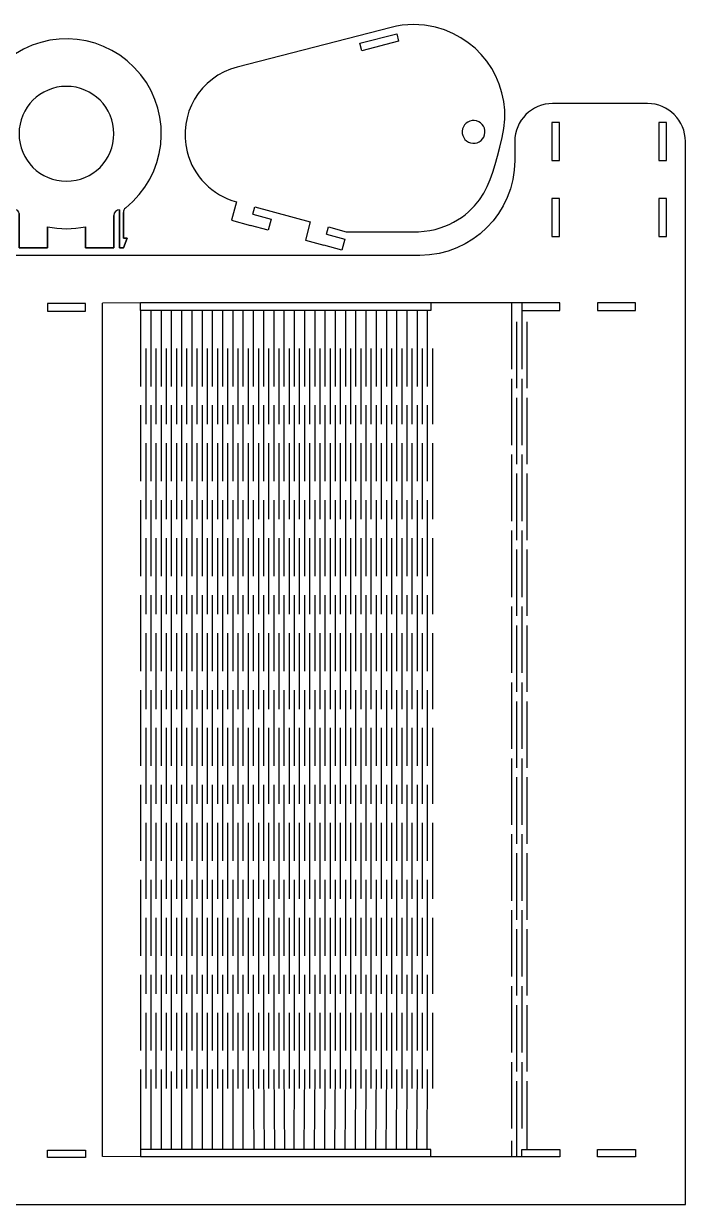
# Model space of a CAD drawing. Header units: inches. Extents: x -247 to 491, y -447 to 179.
# Drawn here: x 142 to 491, y -443 to 179 of the extents above; entities that cross this region are included whole.
import ezdxf

# ---------------------------------------------------------------- set-up
doc = ezdxf.new("R2010")
doc.units = ezdxf.units.IN
doc.header["$MEASUREMENT"] = 0

# ---------------------------------------------------------------- blocks, each defined once
blk = doc.blocks.new('block 2')
at = {"color": 7, "lineweight": 25, "true_color": 0xffffff}
blk.add_lwpolyline([(405.14, 31.52), (405.14, -3.48)], dxfattribs=at)
blk = doc.blocks.new('block 3')
at = {"color": 7, "lineweight": 25, "true_color": 0xffffff}
blk.add_lwpolyline([(407.84, 21.52), (407.84, -13.48)], dxfattribs=at)
blk = doc.blocks.new('block 4')
at = {"color": 7, "lineweight": 25, "true_color": 0xffffff}
blk.add_lwpolyline([(407.84, -18.48), (407.84, -53.48)], dxfattribs=at)
blk = doc.blocks.new('block 5')
at = {"color": 7, "lineweight": 25, "true_color": 0xffffff}
blk.add_lwpolyline([(405.14, -8.48), (405.14, -43.48)], dxfattribs=at)
blk = doc.blocks.new('block 6')
at = {"color": 7, "lineweight": 25, "true_color": 0xffffff}
blk.add_lwpolyline([(407.84, -58.48), (407.84, -93.48)], dxfattribs=at)
blk = doc.blocks.new('block 7')
at = {"color": 7, "lineweight": 25, "true_color": 0xffffff}
blk.add_lwpolyline([(405.14, -48.48), (405.14, -83.48)], dxfattribs=at)
blk = doc.blocks.new('block 8')
at = {"color": 7, "lineweight": 25, "true_color": 0xffffff}
blk.add_lwpolyline([(407.84, -98.48), (407.84, -133.48)], dxfattribs=at)
blk = doc.blocks.new('block 9')
at = {"color": 7, "lineweight": 25, "true_color": 0xffffff}
blk.add_lwpolyline([(405.14, -88.48), (405.14, -123.48)], dxfattribs=at)
blk = doc.blocks.new('block 10')
at = {"color": 7, "lineweight": 25, "true_color": 0xffffff}
blk.add_lwpolyline([(407.84, -138.48), (407.84, -173.48)], dxfattribs=at)
blk = doc.blocks.new('block 11')
at = {"color": 7, "lineweight": 25, "true_color": 0xffffff}
blk.add_lwpolyline([(405.14, -128.48), (405.14, -163.48)], dxfattribs=at)
blk = doc.blocks.new('block 12')
at = {"color": 7, "lineweight": 25, "true_color": 0xffffff}
blk.add_lwpolyline([(407.84, -178.48), (407.84, -213.48)], dxfattribs=at)
blk = doc.blocks.new('block 13')
at = {"color": 7, "lineweight": 25, "true_color": 0xffffff}
blk.add_lwpolyline([(405.14, -168.48), (405.14, -203.48)], dxfattribs=at)
blk = doc.blocks.new('block 14')
at = {"color": 7, "lineweight": 25, "true_color": 0xffffff}
blk.add_lwpolyline([(407.84, -218.48), (407.84, -253.48)], dxfattribs=at)
blk = doc.blocks.new('block 15')
at = {"color": 7, "lineweight": 25, "true_color": 0xffffff}
blk.add_lwpolyline([(405.14, -208.48), (405.14, -243.48)], dxfattribs=at)
blk = doc.blocks.new('block 16')
at = {"color": 7, "lineweight": 25, "true_color": 0xffffff}
blk.add_lwpolyline([(407.84, -258.48), (407.84, -293.48)], dxfattribs=at)
blk = doc.blocks.new('block 17')
at = {"color": 7, "lineweight": 25, "true_color": 0xffffff}
blk.add_lwpolyline([(405.14, -248.48), (405.14, -283.48)], dxfattribs=at)
blk = doc.blocks.new('block 18')
at = {"color": 7, "lineweight": 25, "true_color": 0xffffff}
blk.add_lwpolyline([(407.84, -298.48), (407.84, -333.48)], dxfattribs=at)
blk = doc.blocks.new('block 19')
at = {"color": 7, "lineweight": 25, "true_color": 0xffffff}
blk.add_lwpolyline([(405.14, -288.48), (405.14, -323.48)], dxfattribs=at)
blk = doc.blocks.new('block 20')
at = {"color": 7, "lineweight": 25, "true_color": 0xffffff}
blk.add_lwpolyline([(407.84, -338.48), (407.84, -373.48)], dxfattribs=at)
blk = doc.blocks.new('block 21')
at = {"color": 7, "lineweight": 25, "true_color": 0xffffff}
blk.add_lwpolyline([(405.14, -328.48), (405.14, -363.48)], dxfattribs=at)
blk = doc.blocks.new('block 22')
at = {"color": 7, "lineweight": 25, "true_color": 0xffffff}
blk.add_lwpolyline([(407.84, -378.48), (407.84, -413.48)], dxfattribs=at)
blk = doc.blocks.new('block 23')
at = {"color": 7, "lineweight": 25, "true_color": 0xffffff}
blk.add_lwpolyline([(405.14, -368.48), (405.14, -403.48)], dxfattribs=at)
blk = doc.blocks.new('block 24')
at = {"color": 7, "lineweight": 25, "true_color": 0xffffff}
blk.add_lwpolyline([(402.44, 21.52), (402.44, -13.48)], dxfattribs=at)
blk = doc.blocks.new('block 25')
at = {"color": 7, "lineweight": 25, "true_color": 0xffffff}
blk.add_lwpolyline([(399.74, 31.52), (399.74, -3.48)], dxfattribs=at)
blk = doc.blocks.new('block 26')
at = {"color": 7, "lineweight": 25, "true_color": 0xffffff}
blk.add_lwpolyline([(402.44, -18.48), (402.44, -53.48)], dxfattribs=at)
blk = doc.blocks.new('block 27')
at = {"color": 7, "lineweight": 25, "true_color": 0xffffff}
blk.add_lwpolyline([(399.74, -8.48), (399.74, -43.48)], dxfattribs=at)
blk = doc.blocks.new('block 28')
at = {"color": 7, "lineweight": 25, "true_color": 0xffffff}
blk.add_lwpolyline([(402.44, -58.48), (402.44, -93.48)], dxfattribs=at)
blk = doc.blocks.new('block 29')
at = {"color": 7, "lineweight": 25, "true_color": 0xffffff}
blk.add_lwpolyline([(399.74, -48.48), (399.74, -83.48)], dxfattribs=at)
blk = doc.blocks.new('block 30')
at = {"color": 7, "lineweight": 25, "true_color": 0xffffff}
blk.add_lwpolyline([(402.44, -98.48), (402.44, -133.48)], dxfattribs=at)
blk = doc.blocks.new('block 31')
at = {"color": 7, "lineweight": 25, "true_color": 0xffffff}
blk.add_lwpolyline([(399.74, -88.48), (399.74, -123.48)], dxfattribs=at)
blk = doc.blocks.new('block 32')
at = {"color": 7, "lineweight": 25, "true_color": 0xffffff}
blk.add_lwpolyline([(402.44, -138.48), (402.44, -173.48)], dxfattribs=at)
blk = doc.blocks.new('block 33')
at = {"color": 7, "lineweight": 25, "true_color": 0xffffff}
blk.add_lwpolyline([(399.74, -128.48), (399.74, -163.48)], dxfattribs=at)
blk = doc.blocks.new('block 34')
at = {"color": 7, "lineweight": 25, "true_color": 0xffffff}
blk.add_lwpolyline([(402.44, -178.48), (402.44, -213.48)], dxfattribs=at)
blk = doc.blocks.new('block 35')
at = {"color": 7, "lineweight": 25, "true_color": 0xffffff}
blk.add_lwpolyline([(399.74, -168.48), (399.74, -203.48)], dxfattribs=at)
blk = doc.blocks.new('block 36')
at = {"color": 7, "lineweight": 25, "true_color": 0xffffff}
blk.add_lwpolyline([(402.44, -218.48), (402.44, -253.48)], dxfattribs=at)
blk = doc.blocks.new('block 37')
at = {"color": 7, "lineweight": 25, "true_color": 0xffffff}
blk.add_lwpolyline([(399.74, -208.48), (399.74, -243.48)], dxfattribs=at)
blk = doc.blocks.new('block 38')
at = {"color": 7, "lineweight": 25, "true_color": 0xffffff}
blk.add_lwpolyline([(402.44, -258.48), (402.44, -293.48)], dxfattribs=at)
blk = doc.blocks.new('block 39')
at = {"color": 7, "lineweight": 25, "true_color": 0xffffff}
blk.add_lwpolyline([(399.74, -248.48), (399.74, -283.48)], dxfattribs=at)
blk = doc.blocks.new('block 40')
at = {"color": 7, "lineweight": 25, "true_color": 0xffffff}
blk.add_lwpolyline([(402.44, -298.48), (402.44, -333.48)], dxfattribs=at)
blk = doc.blocks.new('block 41')
at = {"color": 7, "lineweight": 25, "true_color": 0xffffff}
blk.add_lwpolyline([(399.74, -288.48), (399.74, -323.48)], dxfattribs=at)
blk = doc.blocks.new('block 42')
at = {"color": 7, "lineweight": 25, "true_color": 0xffffff}
blk.add_lwpolyline([(402.44, -338.48), (402.44, -373.48)], dxfattribs=at)
blk = doc.blocks.new('block 43')
at = {"color": 7, "lineweight": 25, "true_color": 0xffffff}
blk.add_lwpolyline([(399.74, -328.48), (399.74, -363.48)], dxfattribs=at)
blk = doc.blocks.new('block 44')
at = {"color": 7, "lineweight": 25, "true_color": 0xffffff}
blk.add_lwpolyline([(402.44, -378.48), (402.44, -413.48)], dxfattribs=at)
blk = doc.blocks.new('block 45')
at = {"color": 7, "lineweight": 25, "true_color": 0xffffff}
blk.add_lwpolyline([(399.74, -368.48), (399.74, -403.48)], dxfattribs=at)
blk = doc.blocks.new('block 46')
at = {"color": 7, "lineweight": 25, "true_color": 0xffffff}
blk.add_lwpolyline([(402.44, -413.48), (402.44, -418.48)], dxfattribs=at)
blk = doc.blocks.new('block 47')
at = {"color": 7, "lineweight": 25, "true_color": 0xffffff}
blk.add_lwpolyline([(407.84, -413.48), (407.84, -414.48)], dxfattribs=at)
blk = doc.blocks.new('block 48')
at = {"color": 7, "lineweight": 25, "true_color": 0xffffff}
blk.add_lwpolyline([(405.15, -418.48), (357.19, -418.48)], dxfattribs=at)
blk = doc.blocks.new('block 49')
at = {"color": 7, "lineweight": 25, "true_color": 0xffffff}
blk.add_lwpolyline([(405.15, -418.48), (357.19, -418.48)], dxfattribs=at)
blk = doc.blocks.new('block 50')
at = {"color": 7, "lineweight": 25, "true_color": 0xffffff}
blk.add_lwpolyline([(399.74, -409.95), (399.74, -418.48)], dxfattribs=at)
blk = doc.blocks.new('block 100')
at = {"color": 7, "lineweight": 25, "true_color": 0xffffff}
blk.add_open_spline([(394.83, 118.62), (401.18, 144.36), (385.47, 170.37), (359.73, 176.72), (352.02, 178.63), (343.96, 178.59), (336.26, 176.61)], degree=3, knots=[0, 0, 0, 0, 1, 1, 1, 2, 2, 2, 2], dxfattribs=at)
blk = doc.blocks.new('block 101')
at = {"color": 7, "lineweight": 25, "true_color": 0xffffff}
blk.add_lwpolyline([(336.26, 176.61), (255.13, 155.73)], dxfattribs=at)
blk = doc.blocks.new('block 102')
at = {"color": 7, "lineweight": 25, "true_color": 0xffffff}
blk.add_open_spline([(255.13, 155.73), (235.48, 150.67), (223.66, 130.65), (228.71, 111), (232, 98.21), (241.92, 88.16), (254.67, 84.71)], degree=3, knots=[0, 0, 0, 0, 1, 1, 1, 2, 2, 2, 2], dxfattribs=at)
blk = doc.blocks.new('block 103')
at = {"color": 7, "lineweight": 25, "true_color": 0xffffff}
blk.add_lwpolyline([(320.83, 164.37), (319.83, 168.25), (339.2, 173.23), (340.2, 169.36), (320.83, 164.37)], dxfattribs=at)
blk = doc.blocks.new('block 104')
at = {"color": 7, "lineweight": 25, "true_color": 0xffffff}
blk.add_lwpolyline([(254.67, 84.71), (252.06, 75.06)], dxfattribs=at)
blk = doc.blocks.new('block 105')
at = {"color": 7, "lineweight": 25, "true_color": 0xffffff}
blk.add_lwpolyline([(252.06, 75.06), (262.09, 72.34)], dxfattribs=at)
blk = doc.blocks.new('block 106')
at = {"color": 7, "lineweight": 25, "true_color": 0xffffff}
blk.add_lwpolyline([(263.28, 78.23), (264.32, 82.09)], dxfattribs=at)
blk = doc.blocks.new('block 107')
at = {"color": 7, "lineweight": 25, "true_color": 0xffffff}
blk.add_lwpolyline([(263.28, 78.23), (272.93, 75.62)], dxfattribs=at)
blk = doc.blocks.new('block 108')
at = {"color": 7, "lineweight": 25, "true_color": 0xffffff}
blk.add_lwpolyline([(272.93, 75.62), (271.36, 69.82)], dxfattribs=at)
blk = doc.blocks.new('block 109')
at = {"color": 7, "lineweight": 25, "true_color": 0xffffff}
blk.add_lwpolyline([(271.36, 69.82), (262.09, 72.34)], dxfattribs=at)
blk = doc.blocks.new('block 110')
at = {"color": 7, "lineweight": 25, "true_color": 0xffffff}
blk.add_lwpolyline([(291.05, 64.49), (300.7, 61.87)], dxfattribs=at)
blk = doc.blocks.new('block 111')
at = {"color": 7, "lineweight": 25, "true_color": 0xffffff}
blk.add_lwpolyline([(302.27, 67.66), (303.32, 71.53)], dxfattribs=at)
blk = doc.blocks.new('block 112')
at = {"color": 7, "lineweight": 25, "true_color": 0xffffff}
blk.add_lwpolyline([(311.92, 65.05), (310.35, 59.26)], dxfattribs=at)
blk = doc.blocks.new('block 113')
at = {"color": 7, "lineweight": 25, "true_color": 0xffffff}
blk.add_lwpolyline([(293.66, 74.14), (291.05, 64.49)], dxfattribs=at)
blk = doc.blocks.new('block 114')
at = {"color": 7, "lineweight": 25, "true_color": 0xffffff}
blk.add_lwpolyline([(310.35, 59.26), (300.7, 61.87)], dxfattribs=at)
blk = doc.blocks.new('block 115')
at = {"color": 7, "lineweight": 25, "true_color": 0xffffff}
blk.add_lwpolyline([(302.27, 67.66), (311.92, 65.05)], dxfattribs=at)
blk = doc.blocks.new('block 116')
at = {"color": 7, "lineweight": 25, "true_color": 0xffffff}
blk.add_lwpolyline([(264.32, 82.09), (293.66, 74.14)], dxfattribs=at)
blk = doc.blocks.new('block 117')
at = {"color": 7, "lineweight": 25, "true_color": 0xffffff}
blk.add_lwpolyline([(303.32, 71.53), (312.58, 69.01)], dxfattribs=at)
blk = doc.blocks.new('block 118')
at = {"color": 7, "lineweight": 25, "true_color": 0xffffff}
blk.add_open_spline([(378.17, 115.79), (374.97, 116.65), (373.08, 119.95), (373.95, 123.15), (374.82, 126.35), (378.11, 128.24), (381.31, 127.37), (384.51, 126.5), (386.4, 123.21), (385.53, 120.01), (384.67, 116.81), (381.37, 114.92), (378.17, 115.79), (378.17, 115.79), (378.17, 115.79), (378.17, 115.79)], degree=3, knots=[0, 0, 0, 0, 1, 1, 1, 2, 2, 2, 3, 3, 3, 4, 4, 4, 5, 5, 5, 5], dxfattribs=at)
blk = doc.blocks.new('block 119')
at = {"color": 7, "lineweight": 25, "true_color": 0xffffff}
blk.add_lwpolyline([(312.58, 69.01), (347.58, 68.91)], dxfattribs=at)
blk = doc.blocks.new('block 120')
at = {"color": 7, "lineweight": 25, "true_color": 0xffffff}
blk.add_lwpolyline([(347.58, 68.91), (350.73, 68.99), (353.75, 69.24), (356.64, 69.66), (359.41, 70.24), (362.05, 70.98), (364.56, 71.85), (366.95, 72.86), (369.21, 73.99), (371.35, 75.22), (373.36, 76.55), (375.25, 77.96), (377.01, 79.44), (378.65, 80.98), (380.17, 82.57), (382.85, 85.87), (385.1, 89.28), (386.98, 92.8), (388.56, 96.46), (389.92, 100.29), (391.15, 104.36), (392.34, 108.73), (393.55, 113.47), (394.83, 118.62)], dxfattribs=at)
blk = doc.blocks.new('block 122')
at = {"color": 7, "lineweight": 25, "true_color": 0xffffff}
blk.add_open_spline([(140.08, 120.58), (140.08, 134.38), (151.27, 145.58), (165.08, 145.58), (178.88, 145.58), (190.08, 134.38), (190.08, 120.58), (190.08, 106.77), (178.88, 95.58), (165.08, 95.58), (151.27, 95.58), (140.08, 106.77), (140.08, 120.58), (140.08, 120.58), (140.08, 120.58), (140.08, 120.58)], degree=3, knots=[0, 0, 0, 0, 1, 1, 1, 2, 2, 2, 3, 3, 3, 4, 4, 4, 5, 5, 5, 5], dxfattribs=at)
blk = doc.blocks.new('block 123')
at = {"color": 7, "lineweight": 25, "true_color": 0xffffff}
blk.add_lwpolyline([(135.08, 79.1), (135.08, 65.58)], dxfattribs=at)
blk = doc.blocks.new('block 124')
at = {"color": 7, "lineweight": 25, "true_color": 0xffffff}
blk.add_lwpolyline([(135.08, 65.58), (133.11, 65.58)], dxfattribs=at)
blk = doc.blocks.new('block 125')
at = {"color": 7, "lineweight": 25, "true_color": 0xffffff}
blk.add_lwpolyline([(133.11, 65.58), (135.08, 60.58)], dxfattribs=at)
blk = doc.blocks.new('block 126')
at = {"color": 7, "lineweight": 25, "true_color": 0xffffff}
blk.add_lwpolyline([(135.08, 60.58), (137.08, 60.58)], dxfattribs=at)
blk = doc.blocks.new('block 127')
at = {"color": 7, "lineweight": 25, "true_color": 0xffffff}
blk.add_lwpolyline([(137.08, 60.58), (137.08, 80.58)], dxfattribs=at)
blk = doc.blocks.new('block 128')
at = {"color": 7, "lineweight": 25, "true_color": 0xffffff}
blk.add_lwpolyline([(137.08, 80.58), (138.08, 80.58)], dxfattribs=at)
blk = doc.blocks.new('block 129')
at = {"color": 7, "lineweight": 25, "true_color": 0xffffff}
blk.add_open_spline([(140.08, 78.58), (140.08, 79.68), (139.19, 80.58), (138.08, 80.58)], degree=3, dxfattribs=at)
blk = doc.blocks.new('block 130')
at = {"color": 7, "lineweight": 25, "true_color": 0xffffff}
blk.add_lwpolyline([(140.08, 78.58), (140.08, 60.58)], dxfattribs=at)
blk = doc.blocks.new('block 131')
at = {"color": 7, "lineweight": 25, "true_color": 0xffffff}
blk.add_lwpolyline([(140.08, 60.58), (155.08, 60.58)], dxfattribs=at)
blk = doc.blocks.new('block 132')
at = {"color": 7, "lineweight": 25, "true_color": 0xffffff}
blk.add_lwpolyline([(155.08, 60.58), (155.08, 71.58)], dxfattribs=at)
blk = doc.blocks.new('block 133')
at = {"color": 7, "lineweight": 25, "true_color": 0xffffff}
blk.add_open_spline([(155.08, 71.58), (161.68, 70.24), (168.47, 70.24), (175.07, 71.58)], degree=3, dxfattribs=at)
blk = doc.blocks.new('block 134')
at = {"color": 7, "lineweight": 25, "true_color": 0xffffff}
blk.add_lwpolyline([(175.07, 71.58), (175.07, 60.58)], dxfattribs=at)
blk = doc.blocks.new('block 135')
at = {"color": 7, "lineweight": 25, "true_color": 0xffffff}
blk.add_lwpolyline([(175.07, 60.58), (190.07, 60.58)], dxfattribs=at)
blk = doc.blocks.new('block 136')
at = {"color": 7, "lineweight": 25, "true_color": 0xffffff}
blk.add_lwpolyline([(190.07, 60.58), (190.07, 77.58)], dxfattribs=at)
blk = doc.blocks.new('block 137')
at = {"color": 7, "lineweight": 25, "true_color": 0xffffff}
blk.add_open_spline([(193.07, 80.58), (191.41, 80.58), (190.07, 79.23), (190.07, 77.58)], degree=3, dxfattribs=at)
blk = doc.blocks.new('block 138')
at = {"color": 7, "lineweight": 25, "true_color": 0xffffff}
blk.add_lwpolyline([(193.07, 80.58), (193.07, 60.58)], dxfattribs=at)
blk = doc.blocks.new('block 139')
at = {"color": 7, "lineweight": 25, "true_color": 0xffffff}
blk.add_lwpolyline([(193.07, 60.58), (195.07, 60.58)], dxfattribs=at)
blk = doc.blocks.new('block 140')
at = {"color": 7, "lineweight": 25, "true_color": 0xffffff}
blk.add_lwpolyline([(195.07, 60.58), (197.04, 65.58)], dxfattribs=at)
blk = doc.blocks.new('block 141')
at = {"color": 7, "lineweight": 25, "true_color": 0xffffff}
blk.add_lwpolyline([(197.04, 65.58), (195.07, 65.58)], dxfattribs=at)
blk = doc.blocks.new('block 142')
at = {"color": 7, "lineweight": 25, "true_color": 0xffffff}
blk.add_lwpolyline([(195.07, 65.58), (195.07, 79.1)], dxfattribs=at)
blk = doc.blocks.new('block 143')
at = {"color": 7, "lineweight": 25, "true_color": 0xffffff}
blk.add_open_spline([(196.2, 81.44), (195.48, 80.88), (195.07, 80.01), (195.07, 79.1)], degree=3, dxfattribs=at)
blk = doc.blocks.new('block 144')
at = {"color": 7, "lineweight": 25, "true_color": 0xffffff}
blk.add_open_spline([(196.2, 81.44), (217.81, 98.63), (221.4, 130.09), (204.21, 151.7), (187.02, 173.31), (155.56, 176.9), (133.95, 159.71), (112.34, 142.52), (108.75, 111.06), (125.94, 89.45), (128.3, 86.49), (130.99, 83.8), (133.95, 81.44)], degree=3, knots=[0, 0, 0, 0, 1, 1, 1, 2, 2, 2, 3, 3, 3, 4, 4, 4, 4], dxfattribs=at)
blk = doc.blocks.new('block 145')
at = {"color": 7, "lineweight": 25, "true_color": 0xffffff}
blk.add_open_spline([(135.08, 79.1), (135.08, 80.01), (134.67, 80.88), (133.95, 81.44)], degree=3, dxfattribs=at)
blk = doc.blocks.new('block 146')
at = {"color": 7, "lineweight": 25, "true_color": 0xffffff}
blk.add_open_spline([(140.08, 120.58), (140.08, 134.38), (151.27, 145.58), (165.08, 145.58), (178.88, 145.58), (190.08, 134.38), (190.08, 120.58), (190.08, 106.77), (178.88, 95.58), (165.08, 95.58), (151.27, 95.58), (140.08, 106.77), (140.08, 120.58), (140.08, 120.58), (140.08, 120.58), (140.08, 120.58)], degree=3, knots=[0, 0, 0, 0, 1, 1, 1, 2, 2, 2, 3, 3, 3, 4, 4, 4, 5, 5, 5, 5], dxfattribs=at)
blk = doc.blocks.new('block 147')
at = {"color": 7, "lineweight": 25, "true_color": 0xffffff}
blk.add_lwpolyline([(133.11, 65.58), (135.08, 65.58)], dxfattribs=at)
blk = doc.blocks.new('block 148')
at = {"color": 7, "lineweight": 25, "true_color": 0xffffff}
blk.add_lwpolyline([(135.08, 60.58), (133.11, 65.58)], dxfattribs=at)
blk = doc.blocks.new('block 149')
at = {"color": 7, "lineweight": 25, "true_color": 0xffffff}
blk.add_lwpolyline([(137.08, 60.58), (135.08, 60.58)], dxfattribs=at)
blk = doc.blocks.new('block 150')
at = {"color": 7, "lineweight": 25, "true_color": 0xffffff}
blk.add_lwpolyline([(137.08, 80.58), (137.08, 60.58)], dxfattribs=at)
blk = doc.blocks.new('block 151')
at = {"color": 7, "lineweight": 25, "true_color": 0xffffff}
blk.add_lwpolyline([(138.08, 80.58), (137.08, 80.58)], dxfattribs=at)
blk = doc.blocks.new('block 152')
at = {"color": 7, "lineweight": 25, "true_color": 0xffffff}
blk.add_open_spline([(140.08, 78.58), (140.08, 79.68), (139.19, 80.58), (138.08, 80.58)], degree=3, dxfattribs=at)
blk = doc.blocks.new('block 153')
at = {"color": 7, "lineweight": 25, "true_color": 0xffffff}
blk.add_lwpolyline([(140.08, 60.58), (140.08, 78.58)], dxfattribs=at)
blk = doc.blocks.new('block 154')
at = {"color": 7, "lineweight": 25, "true_color": 0xffffff}
blk.add_lwpolyline([(155.08, 60.58), (140.08, 60.58)], dxfattribs=at)
blk = doc.blocks.new('block 155')
at = {"color": 7, "lineweight": 25, "true_color": 0xffffff}
blk.add_lwpolyline([(155.08, 71.58), (155.08, 60.58)], dxfattribs=at)
blk = doc.blocks.new('block 156')
at = {"color": 7, "lineweight": 25, "true_color": 0xffffff}
blk.add_open_spline([(155.08, 71.58), (161.68, 70.24), (168.47, 70.24), (175.07, 71.58)], degree=3, dxfattribs=at)
blk = doc.blocks.new('block 157')
at = {"color": 7, "lineweight": 25, "true_color": 0xffffff}
blk.add_lwpolyline([(175.07, 60.58), (175.07, 71.58)], dxfattribs=at)
blk = doc.blocks.new('block 158')
at = {"color": 7, "lineweight": 25, "true_color": 0xffffff}
blk.add_lwpolyline([(190.07, 60.58), (175.07, 60.58)], dxfattribs=at)
blk = doc.blocks.new('block 159')
at = {"color": 7, "lineweight": 25, "true_color": 0xffffff}
blk.add_lwpolyline([(190.07, 77.58), (190.07, 60.58)], dxfattribs=at)
blk = doc.blocks.new('block 160')
at = {"color": 7, "lineweight": 25, "true_color": 0xffffff}
blk.add_open_spline([(193.07, 80.58), (191.41, 80.58), (190.07, 79.23), (190.07, 77.58)], degree=3, dxfattribs=at)
blk = doc.blocks.new('block 161')
at = {"color": 7, "lineweight": 25, "true_color": 0xffffff}
blk.add_lwpolyline([(193.07, 60.58), (193.07, 80.58)], dxfattribs=at)
blk = doc.blocks.new('block 162')
at = {"color": 7, "lineweight": 25, "true_color": 0xffffff}
blk.add_lwpolyline([(195.07, 60.58), (193.07, 60.58)], dxfattribs=at)
blk = doc.blocks.new('block 163')
at = {"color": 7, "lineweight": 25, "true_color": 0xffffff}
blk.add_lwpolyline([(197.04, 65.58), (195.07, 60.58)], dxfattribs=at)
blk = doc.blocks.new('block 164')
at = {"color": 7, "lineweight": 25, "true_color": 0xffffff}
blk.add_lwpolyline([(195.07, 65.58), (197.04, 65.58)], dxfattribs=at)
blk = doc.blocks.new('block 165')
at = {"color": 7, "lineweight": 25, "true_color": 0xffffff}
blk.add_lwpolyline([(195.07, 79.1), (195.07, 65.58)], dxfattribs=at)
blk = doc.blocks.new('block 166')
at = {"color": 7, "lineweight": 25, "true_color": 0xffffff}
blk.add_open_spline([(196.2, 81.44), (195.48, 80.88), (195.07, 80.01), (195.07, 79.1)], degree=3, dxfattribs=at)
blk = doc.blocks.new('block 167')
at = {"color": 7, "lineweight": 25, "true_color": 0xffffff}
blk.add_open_spline([(196.2, 81.44), (217.81, 98.63), (221.4, 130.09), (204.21, 151.7), (187.02, 173.31), (155.56, 176.9), (133.95, 159.71), (112.34, 142.52), (108.75, 111.06), (125.94, 89.45), (128.3, 86.49), (130.99, 83.8), (133.95, 81.44)], degree=3, knots=[0, 0, 0, 0, 1, 1, 1, 2, 2, 2, 3, 3, 3, 4, 4, 4, 4], dxfattribs=at)
blk = doc.blocks.new('block 168')
at = {"color": 7, "lineweight": 25, "true_color": 0xffffff}
blk.add_open_spline([(135.08, 79.1), (135.08, 80.01), (134.67, 80.88), (133.95, 81.44)], degree=3, dxfattribs=at)
blk = doc.blocks.new('block 169')
at = {"color": 7, "lineweight": 25, "true_color": 0xffffff}
blk.add_lwpolyline([(135.08, 65.58), (135.08, 79.1)], dxfattribs=at)
blk = doc.blocks.new('block 121')
for name in ['block 144', 'block 167', 'block 122', 'block 146', 'block 145', 'block 168', 'block 143', 'block 166', 'block 123', 'block 169', 'block 127', 'block 128', 'block 150', 'block 151', 'block 129', 'block 152', 'block 130', 'block 153', 'block 137', 'block 160', 'block 136', 'block 159', 'block 138', 'block 161', 'block 142', 'block 165', 'block 132', 'block 133', 'block 155', 'block 156', 'block 134', 'block 157', 'block 124', 'block 125', 'block 147', 'block 148', 'block 140', 'block 141', 'block 163', 'block 164', 'block 126', 'block 149', 'block 131', 'block 154', 'block 135', 'block 158', 'block 139', 'block 162']:
    blk.add_blockref(name, (0, 0))

msp = doc.modelspace()

# ---------------------------------------------------------------- linework, layer by layer
at = {"color": 7, "lineweight": 25, "true_color": 0xffffff}
for points in [[(421.05, 126.52), (421.05, 106.52), (425.05, 106.52), (425.05, 126.52), (421.05, 126.52)], [(481.44, 106.52), (481.44, 126.52), (477.44, 126.52), (477.44, 106.52), (481.44, 106.52)], [(425.05, 66.52), (425.05, 86.52), (421.05, 86.52), (421.05, 66.52), (425.05, 66.52)], [(481.44, 66.52), (481.44, 86.52), (477.44, 86.52), (477.44, 66.52), (481.44, 66.52)], [(175.08, 27.17), (175.08, 31.17), (155.08, 31.17), (155.08, 27.17), (175.08, 27.17)], [(204.15, 31.52), (184.15, 31.33)], [(184.15, -418.29), (184.15, 31.33)], [(204.15, 27.52), (204.15, 31.52)], [(357.19, 31.52), (204.15, 31.52)], [(357.19, 31.52), (357.19, 27.52)], [(405.15, 31.52), (357.19, 31.52)], [(425.15, 31.52), (405.15, 31.52)], [(405.15, 31.52), (405.15, 27.52)], [(425.15, 27.52), (425.15, 31.52)], [(465.15, 27.52), (465.15, 31.52), (445.15, 31.52), (445.15, 27.52), (465.15, 27.52)], [(357.19, 27.52), (204.15, 27.52)], [(204.15, 27.52), (204.15, -12.48)], [(209.55, 27.52), (209.55, -12.48)], [(214.95, 27.52), (214.95, -12.48)], [(220.35, 27.52), (220.35, -12.48)], [(225.75, 27.52), (225.75, -12.48)], [(231.15, 27.52), (231.15, -12.48)], [(236.55, 27.52), (236.55, -12.48)], [(241.95, 27.52), (241.95, -12.48)], [(247.35, 27.52), (247.35, -12.48)], [(252.75, 27.52), (252.75, -12.48)], [(258.15, 27.52), (258.15, -12.48)], [(263.55, 27.52), (263.55, -12.48)], [(268.95, 27.52), (268.95, -12.48)], [(274.35, 27.52), (274.35, -12.48)], [(279.75, 27.52), (279.75, -12.48)], [(285.15, 27.52), (285.15, -12.48)], [(290.55, 27.52), (290.55, -12.48)], [(295.95, 27.52), (295.95, -12.48)], [(301.35, 27.52), (301.35, -12.48)], [(306.75, 27.52), (306.75, -12.48)], [(312.15, 27.52), (312.15, -12.48)], [(317.55, 27.52), (317.55, -12.48)], [(322.95, 27.52), (322.95, -12.48)], [(328.35, 27.52), (328.35, -12.48)], [(333.75, 27.52), (333.75, -12.48)], [(339.15, 27.52), (339.15, -12.48)], [(344.55, 27.52), (344.55, -12.48)], [(349.95, 27.52), (349.95, -12.48)], [(355.35, 27.52), (355.35, -12.48)], [(405.15, 27.52), (425.15, 27.52)], [(206.85, 7.52), (206.85, -32.48)], [(212.25, 7.52), (212.25, -32.48)], [(217.65, 7.52), (217.65, -32.48)], [(223.05, 7.52), (223.05, -32.48)], [(228.45, 7.52), (228.45, -32.48)], [(233.85, 7.52), (233.85, -32.48)], [(239.25, 7.52), (239.25, -32.48)], [(244.65, 7.52), (244.65, -32.48)], [(250.05, 7.52), (250.05, -32.48)], [(255.45, 7.52), (255.45, -32.48)], [(260.85, 7.52), (260.85, -32.48)], [(266.25, 7.52), (266.25, -32.48)], [(271.65, 7.52), (271.65, -32.48)], [(277.05, 7.52), (277.05, -32.48)], [(282.45, 7.52), (282.45, -32.48)], [(287.85, 7.52), (287.85, -32.48)], [(293.25, 7.52), (293.25, -32.48)], [(298.65, 7.52), (298.65, -32.48)], [(304.05, 7.52), (304.05, -32.48)], [(309.45, 7.52), (309.45, -32.48)], [(314.85, 7.52), (314.85, -32.48)], [(320.25, 7.52), (320.25, -32.48)], [(325.65, 7.52), (325.65, -32.48)], [(331.05, 7.52), (331.05, -32.48)], [(336.45, 7.52), (336.45, -32.48)], [(341.85, 7.52), (341.85, -32.48)], [(347.25, 7.52), (347.25, -32.48)], [(352.65, 7.52), (352.65, -32.48)], [(358.05, 7.52), (358.05, -32.48)], [(204.15, -22.48), (204.15, -62.48)], [(209.55, -22.48), (209.55, -62.48)], [(214.95, -22.48), (214.95, -62.48)], [(220.35, -22.48), (220.35, -62.48)], [(225.75, -22.48), (225.75, -62.48)], [(231.15, -22.48), (231.15, -62.48)], [(236.55, -22.48), (236.55, -62.48)], [(241.95, -22.48), (241.95, -62.48)], [(247.35, -22.48), (247.35, -62.48)], [(252.75, -22.48), (252.75, -62.48)], [(258.15, -22.48), (258.15, -62.48)], [(263.55, -22.48), (263.55, -62.48)], [(268.95, -22.48), (268.95, -62.48)], [(274.35, -22.48), (274.35, -62.48)], [(279.75, -22.48), (279.75, -62.48)], [(285.15, -22.48), (285.15, -62.48)], [(290.55, -22.48), (290.55, -62.48)], [(295.95, -22.48), (295.95, -62.48)], [(301.35, -22.48), (301.35, -62.48)], [(306.75, -22.48), (306.75, -62.48)], [(312.15, -22.48), (312.15, -62.48)], [(317.55, -22.48), (317.55, -62.48)], [(322.95, -22.48), (322.95, -62.48)], [(328.35, -22.48), (328.35, -62.48)], [(333.75, -22.48), (333.75, -62.48)], [(339.15, -22.48), (339.15, -62.48)], [(344.55, -22.48), (344.55, -62.48)], [(349.95, -22.48), (349.95, -62.48)], [(355.35, -22.48), (355.35, -62.48)], [(206.85, -42.48), (206.85, -82.48)], [(212.25, -42.48), (212.25, -82.48)], [(217.65, -42.48), (217.65, -82.48)], [(223.05, -42.48), (223.05, -82.48)], [(228.45, -42.48), (228.45, -82.48)], [(233.85, -42.48), (233.85, -82.48)], [(239.25, -42.48), (239.25, -82.48)], [(244.65, -42.48), (244.65, -82.48)], [(250.05, -42.48), (250.05, -82.48)], [(255.45, -42.48), (255.45, -82.48)], [(260.85, -42.48), (260.85, -82.48)], [(266.25, -42.48), (266.25, -82.48)], [(271.65, -42.48), (271.65, -82.48)], [(277.05, -42.48), (277.05, -82.48)], [(282.45, -42.48), (282.45, -82.48)], [(287.85, -42.48), (287.85, -82.48)], [(293.25, -42.48), (293.25, -82.48)], [(298.65, -42.48), (298.65, -82.48)], [(304.05, -42.48), (304.05, -82.48)], [(309.45, -42.48), (309.45, -82.48)], [(314.85, -42.48), (314.85, -82.48)], [(320.25, -42.48), (320.25, -82.48)], [(325.65, -42.48), (325.65, -82.48)], [(331.05, -42.48), (331.05, -82.48)], [(336.45, -42.48), (336.45, -82.48)], [(341.85, -42.48), (341.85, -82.48)], [(347.25, -42.48), (347.25, -82.48)], [(352.65, -42.48), (352.65, -82.48)], [(358.05, -42.48), (358.05, -82.48)], [(204.15, -72.48), (204.15, -112.48)], [(209.55, -72.48), (209.55, -112.48)], [(214.95, -72.48), (214.95, -112.48)], [(220.35, -72.48), (220.35, -112.48)], [(225.75, -72.48), (225.75, -112.48)], [(231.15, -72.48), (231.15, -112.48)], [(236.55, -72.48), (236.55, -112.48)], [(241.95, -72.48), (241.95, -112.48)], [(247.35, -72.48), (247.35, -112.48)], [(252.75, -72.48), (252.75, -112.48)], [(258.15, -72.48), (258.15, -112.48)], [(263.55, -72.48), (263.55, -112.48)], [(268.95, -72.48), (268.95, -112.48)], [(274.35, -72.48), (274.35, -112.48)], [(279.75, -72.48), (279.75, -112.48)], [(285.15, -72.48), (285.15, -112.48)], [(290.55, -72.48), (290.55, -112.48)], [(295.95, -72.48), (295.95, -112.48)], [(301.35, -72.48), (301.35, -112.48)], [(306.75, -72.48), (306.75, -112.48)], [(312.15, -72.48), (312.15, -112.48)], [(317.55, -72.48), (317.55, -112.48)], [(322.95, -72.48), (322.95, -112.48)], [(328.35, -72.48), (328.35, -112.48)], [(333.75, -72.48), (333.75, -112.48)], [(339.15, -72.48), (339.15, -112.48)], [(344.55, -72.48), (344.55, -112.48)], [(349.95, -72.48), (349.95, -112.48)], [(355.35, -72.48), (355.35, -112.48)], [(206.85, -92.48), (206.85, -132.48)], [(212.25, -92.48), (212.25, -132.48)], [(217.65, -92.48), (217.65, -132.48)], [(223.05, -92.48), (223.05, -132.48)], [(228.45, -92.48), (228.45, -132.48)], [(233.85, -92.48), (233.85, -132.48)], [(239.25, -92.48), (239.25, -132.48)], [(244.65, -92.48), (244.65, -132.48)], [(250.05, -92.48), (250.05, -132.48)], [(255.45, -92.48), (255.45, -132.48)], [(260.85, -92.48), (260.85, -132.48)], [(266.25, -92.48), (266.25, -132.48)], [(271.65, -92.48), (271.65, -132.48)], [(277.05, -92.48), (277.05, -132.48)], [(282.45, -92.48), (282.45, -132.48)], [(287.85, -92.48), (287.85, -132.48)], [(293.25, -92.48), (293.25, -132.48)], [(298.65, -92.48), (298.65, -132.48)], [(304.05, -92.48), (304.05, -132.48)], [(309.45, -92.48), (309.45, -132.48)], [(314.85, -92.48), (314.85, -132.48)], [(320.25, -92.48), (320.25, -132.48)], [(325.65, -92.48), (325.65, -132.48)], [(331.05, -92.48), (331.05, -132.48)], [(336.45, -92.48), (336.45, -132.48)], [(341.85, -92.48), (341.85, -132.48)], [(347.25, -92.48), (347.25, -132.48)], [(352.65, -92.48), (352.65, -132.48)], [(358.05, -92.48), (358.05, -132.48)], [(204.15, -122.48), (204.15, -162.48)], [(209.55, -122.48), (209.55, -162.48)], [(214.95, -122.48), (214.95, -162.48)], [(220.35, -122.48), (220.35, -162.48)], [(225.75, -122.48), (225.75, -162.48)], [(231.15, -122.48), (231.15, -162.48)], [(236.55, -122.48), (236.55, -162.48)], [(241.95, -122.48), (241.95, -162.48)], [(247.35, -122.48), (247.35, -162.48)], [(252.75, -122.48), (252.75, -162.48)], [(258.15, -122.48), (258.15, -162.48)], [(263.55, -122.48), (263.55, -162.48)], [(268.95, -122.48), (268.95, -162.48)], [(274.35, -122.48), (274.35, -162.48)], [(279.75, -122.48), (279.75, -162.48)], [(285.15, -122.48), (285.15, -162.48)], [(290.55, -122.48), (290.55, -162.48)], [(295.95, -122.48), (295.95, -162.48)], [(301.35, -122.48), (301.35, -162.48)], [(306.75, -122.48), (306.75, -162.48)], [(312.15, -122.48), (312.15, -162.48)], [(317.55, -122.48), (317.55, -162.48)], [(322.95, -122.48), (322.95, -162.48)], [(328.35, -122.48), (328.35, -162.48)], [(333.75, -122.48), (333.75, -162.48)], [(339.15, -122.48), (339.15, -162.48)], [(344.55, -122.48), (344.55, -162.48)], [(349.95, -122.48), (349.95, -162.48)], [(355.35, -122.48), (355.35, -162.48)], [(206.85, -142.48), (206.85, -182.48)], [(212.25, -142.48), (212.25, -182.48)], [(217.65, -142.48), (217.65, -182.48)], [(223.05, -142.48), (223.05, -182.48)], [(228.45, -142.48), (228.45, -182.48)], [(233.85, -142.48), (233.85, -182.48)], [(239.25, -142.48), (239.25, -182.48)], [(244.65, -142.48), (244.65, -182.48)], [(250.05, -142.48), (250.05, -182.48)], [(255.45, -142.48), (255.45, -182.48)], [(260.85, -142.48), (260.85, -182.48)], [(266.25, -142.48), (266.25, -182.48)], [(271.65, -142.48), (271.65, -182.48)], [(277.05, -142.48), (277.05, -182.48)], [(282.45, -142.48), (282.45, -182.48)], [(287.85, -142.48), (287.85, -182.48)], [(293.25, -142.48), (293.25, -182.48)], [(298.65, -142.48), (298.65, -182.48)], [(304.05, -142.48), (304.05, -182.48)], [(309.45, -142.48), (309.45, -182.48)], [(314.85, -142.48), (314.85, -182.48)], [(320.25, -142.48), (320.25, -182.48)], [(325.65, -142.48), (325.65, -182.48)], [(331.05, -142.48), (331.05, -182.48)], [(336.45, -142.48), (336.45, -182.48)], [(341.85, -142.48), (341.85, -182.48)], [(347.25, -142.48), (347.25, -182.48)], [(352.65, -142.48), (352.65, -182.48)], [(358.05, -142.48), (358.05, -182.48)], [(204.15, -172.48), (204.15, -212.48)], [(209.55, -172.48), (209.55, -212.48)], [(214.95, -172.48), (214.95, -212.48)], [(220.35, -172.48), (220.35, -212.48)], [(225.75, -172.48), (225.75, -212.48)], [(231.15, -172.48), (231.15, -212.48)], [(236.55, -172.48), (236.55, -212.48)], [(241.95, -172.48), (241.95, -212.48)], [(247.35, -172.48), (247.35, -212.48)], [(252.75, -172.48), (252.75, -212.48)], [(258.15, -172.48), (258.15, -212.48)], [(263.55, -172.48), (263.55, -212.48)], [(268.95, -172.48), (268.95, -212.48)], [(274.35, -172.48), (274.35, -212.48)], [(279.75, -172.48), (279.75, -212.48)], [(285.15, -172.48), (285.15, -212.48)], [(290.55, -172.48), (290.55, -212.48)], [(295.95, -172.48), (295.95, -212.48)], [(301.35, -172.48), (301.35, -212.48)], [(306.75, -172.48), (306.75, -212.48)], [(312.15, -172.48), (312.15, -212.48)], [(317.55, -172.48), (317.55, -212.48)], [(322.95, -172.48), (322.95, -212.48)], [(328.35, -172.48), (328.35, -212.48)], [(333.75, -172.48), (333.75, -212.48)], [(339.15, -172.48), (339.15, -212.48)], [(344.55, -172.48), (344.55, -212.48)], [(349.95, -172.48), (349.95, -212.48)], [(355.35, -172.48), (355.35, -212.48)], [(206.85, -192.48), (206.85, -232.48)], [(212.25, -192.48), (212.25, -232.48)], [(217.65, -192.48), (217.65, -232.48)], [(223.05, -192.48), (223.05, -232.48)], [(228.45, -192.48), (228.45, -232.48)], [(233.85, -192.48), (233.85, -232.48)], [(239.25, -192.48), (239.25, -232.48)], [(244.65, -192.48), (244.65, -232.48)], [(250.05, -192.48), (250.05, -232.48)], [(255.45, -192.48), (255.45, -232.48)], [(260.85, -192.48), (260.85, -232.48)], [(266.25, -192.48), (266.25, -232.48)], [(271.65, -192.48), (271.65, -232.48)], [(277.05, -192.48), (277.05, -232.48)], [(282.45, -192.48), (282.45, -232.48)], [(287.85, -192.48), (287.85, -232.48)], [(293.25, -192.48), (293.25, -232.48)], [(298.65, -192.48), (298.65, -232.48)], [(304.05, -192.48), (304.05, -232.48)], [(309.45, -192.48), (309.45, -232.48)], [(314.85, -192.48), (314.85, -232.48)], [(320.25, -192.48), (320.25, -232.48)], [(325.65, -192.48), (325.65, -232.48)], [(331.05, -192.48), (331.05, -232.48)], [(336.45, -192.48), (336.45, -232.48)], [(341.85, -192.48), (341.85, -232.48)], [(347.25, -192.48), (347.25, -232.48)], [(352.65, -192.48), (352.65, -232.48)], [(358.05, -192.48), (358.05, -232.48)], [(204.15, -222.48), (204.15, -262.48)], [(209.55, -222.48), (209.55, -262.48)], [(214.95, -222.48), (214.95, -262.48)], [(220.35, -222.48), (220.35, -262.48)], [(225.75, -222.48), (225.75, -262.48)], [(231.15, -222.48), (231.15, -262.48)], [(236.55, -222.48), (236.55, -262.48)], [(241.95, -222.48), (241.95, -262.48)], [(247.35, -222.48), (247.35, -262.48)], [(252.75, -222.48), (252.75, -262.48)], [(258.15, -222.48), (258.15, -262.48)], [(263.55, -222.48), (263.55, -262.48)], [(268.95, -222.48), (268.95, -262.48)], [(274.35, -222.48), (274.35, -262.48)], [(279.75, -222.48), (279.75, -262.48)], [(285.15, -222.48), (285.15, -262.48)], [(290.55, -222.48), (290.55, -262.48)], [(295.95, -222.48), (295.95, -262.48)], [(301.35, -222.48), (301.35, -262.48)], [(306.75, -222.48), (306.75, -262.48)], [(312.15, -222.48), (312.15, -262.48)], [(317.55, -222.48), (317.55, -262.48)], [(322.95, -222.48), (322.95, -262.48)], [(328.35, -222.48), (328.35, -262.48)], [(333.75, -222.48), (333.75, -262.48)], [(339.15, -222.48), (339.15, -262.48)], [(344.55, -222.48), (344.55, -262.48)], [(349.95, -222.48), (349.95, -262.48)], [(355.35, -222.48), (355.35, -262.48)], [(206.85, -242.48), (206.85, -282.48)], [(212.25, -242.48), (212.25, -282.48)], [(217.65, -242.48), (217.65, -282.48)], [(223.05, -242.48), (223.05, -282.48)], [(228.45, -242.48), (228.45, -282.48)], [(233.85, -242.48), (233.85, -282.48)], [(239.25, -242.48), (239.25, -282.48)], [(244.65, -242.48), (244.65, -282.48)], [(250.05, -242.48), (250.05, -282.48)], [(255.45, -242.48), (255.45, -282.48)], [(260.85, -242.48), (260.85, -282.48)], [(266.25, -242.48), (266.25, -282.48)], [(271.65, -242.48), (271.65, -282.48)], [(277.05, -242.48), (277.05, -282.48)], [(282.45, -242.48), (282.45, -282.48)], [(287.85, -242.48), (287.85, -282.48)], [(293.25, -242.48), (293.25, -282.48)], [(298.65, -242.48), (298.65, -282.48)], [(304.05, -242.48), (304.05, -282.48)], [(309.45, -242.48), (309.45, -282.48)], [(314.85, -242.48), (314.85, -282.48)], [(320.25, -242.48), (320.25, -282.48)], [(325.65, -242.48), (325.65, -282.48)], [(331.05, -242.48), (331.05, -282.48)], [(336.45, -242.48), (336.45, -282.48)], [(341.85, -242.48), (341.85, -282.48)], [(347.25, -242.48), (347.25, -282.48)], [(352.65, -242.48), (352.65, -282.48)], [(358.05, -242.48), (358.05, -282.48)], [(204.15, -272.48), (204.15, -312.48)], [(209.55, -272.48), (209.55, -312.48)], [(214.95, -272.48), (214.95, -312.48)], [(220.35, -272.48), (220.35, -312.48)], [(225.75, -272.48), (225.75, -312.48)], [(231.15, -272.48), (231.15, -312.48)], [(236.55, -272.48), (236.55, -312.48)], [(241.95, -272.48), (241.95, -312.48)], [(247.35, -272.48), (247.35, -312.48)], [(252.75, -272.48), (252.75, -312.48)], [(258.15, -272.48), (258.15, -312.48)], [(263.55, -272.48), (263.55, -312.48)], [(268.95, -272.48), (268.95, -312.48)], [(274.35, -272.48), (274.35, -312.48)], [(279.75, -272.48), (279.75, -312.48)], [(285.15, -272.48), (285.15, -312.48)], [(290.55, -272.48), (290.55, -312.48)], [(295.95, -272.48), (295.95, -312.48)], [(301.35, -272.48), (301.35, -312.48)], [(306.75, -272.48), (306.75, -312.48)], [(312.15, -272.48), (312.15, -312.48)], [(317.55, -272.48), (317.55, -312.48)], [(322.95, -272.48), (322.95, -312.48)], [(328.35, -272.48), (328.35, -312.48)], [(333.75, -272.48), (333.75, -312.48)], [(339.15, -272.48), (339.15, -312.48)], [(344.55, -272.48), (344.55, -312.48)], [(349.95, -272.48), (349.95, -312.48)], [(355.35, -272.48), (355.35, -312.48)], [(206.85, -292.48), (206.85, -332.48)], [(212.25, -292.48), (212.25, -332.48)], [(217.65, -292.48), (217.65, -332.48)], [(223.05, -292.48), (223.05, -332.48)], [(228.45, -292.48), (228.45, -332.48)], [(233.85, -292.48), (233.85, -332.48)], [(239.25, -292.48), (239.25, -332.48)], [(244.65, -292.48), (244.65, -332.48)], [(250.05, -292.48), (250.05, -332.48)], [(255.45, -292.48), (255.45, -332.48)], [(260.85, -292.48), (260.85, -332.48)], [(266.25, -292.48), (266.25, -332.48)], [(271.65, -292.48), (271.65, -332.48)], [(277.05, -292.48), (277.05, -332.48)], [(282.45, -292.48), (282.45, -332.48)], [(287.85, -292.48), (287.85, -332.48)], [(293.25, -292.48), (293.25, -332.48)], [(298.65, -292.48), (298.65, -332.48)], [(304.05, -292.48), (304.05, -332.48)], [(309.45, -292.48), (309.45, -332.48)], [(314.85, -292.48), (314.85, -332.48)], [(320.25, -292.48), (320.25, -332.48)], [(325.65, -292.48), (325.65, -332.48)], [(331.05, -292.48), (331.05, -332.48)], [(336.45, -292.48), (336.45, -332.48)], [(341.85, -292.48), (341.85, -332.48)], [(347.25, -292.48), (347.25, -332.48)], [(352.65, -292.48), (352.65, -332.48)], [(358.05, -292.48), (358.05, -332.48)], [(204.15, -322.48), (204.15, -362.48)], [(209.55, -322.48), (209.55, -362.48)], [(214.95, -322.48), (214.95, -362.48)], [(220.35, -322.48), (220.35, -362.48)], [(225.75, -322.48), (225.75, -362.48)], [(231.15, -322.48), (231.15, -362.48)], [(236.55, -322.48), (236.55, -362.48)], [(241.95, -322.48), (241.95, -362.48)], [(247.35, -322.48), (247.35, -362.48)], [(252.75, -322.48), (252.75, -362.48)], [(258.15, -322.48), (258.15, -362.48)], [(263.55, -322.48), (263.55, -362.48)], [(268.95, -322.48), (268.95, -362.48)], [(274.35, -322.48), (274.35, -362.48)], [(279.75, -322.48), (279.75, -362.48)], [(285.15, -322.48), (285.15, -362.48)], [(290.55, -322.48), (290.55, -362.48)], [(295.95, -322.48), (295.95, -362.48)], [(301.35, -322.48), (301.35, -362.48)], [(306.75, -322.48), (306.75, -362.48)], [(312.15, -322.48), (312.15, -362.48)], [(317.55, -322.48), (317.55, -362.48)], [(322.95, -322.48), (322.95, -362.48)], [(328.35, -322.48), (328.35, -362.48)], [(333.75, -322.48), (333.75, -362.48)], [(339.15, -322.48), (339.15, -362.48)], [(344.55, -322.48), (344.55, -362.48)], [(349.95, -322.48), (349.95, -362.48)], [(355.35, -322.48), (355.35, -362.48)], [(206.85, -342.48), (206.85, -382.48)], [(212.25, -342.48), (212.25, -382.48)], [(217.65, -342.48), (217.65, -382.48)], [(223.05, -342.48), (223.05, -382.48)], [(228.45, -342.48), (228.45, -382.48)], [(233.85, -342.48), (233.85, -382.48)], [(239.25, -342.48), (239.25, -382.48)], [(244.65, -342.48), (244.65, -382.48)], [(250.05, -342.48), (250.05, -382.48)], [(255.45, -342.48), (255.45, -382.48)], [(260.85, -342.48), (260.85, -382.48)], [(266.25, -342.48), (266.25, -382.48)], [(271.65, -342.48), (271.65, -382.48)], [(277.05, -342.48), (277.05, -382.48)], [(282.45, -342.48), (282.45, -382.48)], [(287.85, -342.48), (287.85, -382.48)], [(293.25, -342.48), (293.25, -382.48)], [(298.65, -342.48), (298.65, -382.48)], [(304.05, -342.48), (304.05, -382.48)], [(309.45, -342.48), (309.45, -382.48)], [(314.85, -342.48), (314.85, -382.48)], [(320.25, -342.48), (320.25, -382.48)], [(325.65, -342.48), (325.65, -382.48)], [(331.05, -342.48), (331.05, -382.48)], [(336.45, -342.48), (336.45, -382.48)], [(341.85, -342.48), (341.85, -382.48)], [(347.25, -342.48), (347.25, -382.48)], [(352.65, -342.48), (352.65, -382.48)], [(358.05, -342.48), (358.05, -382.48)], [(204.15, -372.48), (204.15, -414.48)], [(209.55, -372.48), (209.55, -414.48)], [(214.95, -372.48), (214.95, -414.48)], [(225.75, -372.48), (225.75, -412.48)], [(231.15, -372.48), (231.15, -414.48)], [(236.55, -372.48), (236.55, -414.48)], [(241.95, -372.48), (241.95, -414.48)], [(247.35, -372.48), (247.35, -414.48)], [(252.75, -372.48), (252.75, -414.48)], [(258.15, -372.48), (258.15, -414.48)], [(263.55, -372.48), (263.92, -414.48)], [(268.95, -372.48), (269.32, -414.48)], [(274.35, -372.48), (274.72, -414.48)], [(279.75, -372.48), (280.12, -414.48)], [(285.15, -372.48), (284.89, -414.48)], [(290.55, -372.48), (290.29, -414.48)], [(295.95, -372.48), (295.69, -414.48)], [(301.35, -372.48), (301.09, -414.48)], [(306.75, -372.48), (306.49, -414.48)], [(312.15, -372.48), (311.89, -414.48)], [(317.55, -372.48), (317.29, -414.48)], [(322.95, -372.48), (322.69, -414.48)], [(328.35, -372.48), (328.09, -414.48)], [(333.75, -372.48), (333.49, -414.48)], [(339.15, -372.48), (338.89, -414.48)], [(344.55, -372.48), (344.29, -414.48)], [(349.95, -372.48), (349.69, -414.48)], [(355.35, -372.48), (355.09, -414.48)], [(220.35, -373.48), (220.35, -413.48)], [(155.08, -414.83), (175.08, -414.83), (175.08, -418.83), (155.08, -418.83), (155.08, -414.83)], [(204.15, -414.48), (204.15, -418.48)], [(357.19, -414.48), (204.15, -414.48)], [(220.35, -413.48), (220.35, -414.48)], [(225.75, -412.48), (225.75, -414.48)], [(357.19, -418.48), (357.19, -414.48)], [(405.15, -418.48), (405.15, -414.48)], [(405.15, -414.48), (425.15, -414.48)], [(425.15, -414.48), (425.15, -418.48)], [(445.15, -414.48), (465.15, -414.48), (465.15, -418.48), (445.15, -418.48), (445.15, -414.48)], [(204.15, -418.48), (184.15, -418.29)], [(357.19, -418.48), (204.15, -418.48)], [(405.15, -418.48), (357.19, -418.48)], [(425.15, -418.48), (405.15, -418.48)]]:
    msp.add_lwpolyline(points, dxfattribs=at)
msp.add_open_spline([(-108.56, -443.48), (-108.56, -443.48), (-108.56, 56.52), (-108.56, 56.52), (-108.56, 56.52), (351.44, 56.52), (351.44, 56.52), (379.06, 56.52), (401.44, 78.91), (401.44, 106.52), (401.44, 106.52), (401.44, 116.52), (401.44, 116.52), (401.44, 127.57), (410.4, 136.52), (421.44, 136.52), (421.44, 136.52), (471.44, 136.52), (471.44, 136.52), (482.49, 136.52), (491.44, 127.57), (491.44, 116.52), (491.44, 116.52), (491.44, 56.52), (491.44, 56.52), (491.44, 56.52), (491.44, -43.48), (491.44, -43.48), (491.44, -43.48), (491.44, -443.48), (491.44, -443.48), (491.44, -443.48), (-108.56, -443.48), (-108.56, -443.48)], degree=3, knots=[0, 0, 0, 0, 1, 1, 1, 2, 2, 2, 3, 3, 3, 4, 4, 4, 5, 5, 5, 6, 6, 6, 7, 7, 7, 8, 8, 8, 9, 9, 9, 10, 10, 10, 11, 11, 11, 11], dxfattribs=at)

# ---------------------------------------------------------------- block references
for name in ['block 121', 'block 101', 'block 100', 'block 103', 'block 102', 'block 118', 'block 120', 'block 104', 'block 106', 'block 116', 'block 105', 'block 107', 'block 108', 'block 109', 'block 113', 'block 111', 'block 117', 'block 119', 'block 110', 'block 115', 'block 112', 'block 114', 'block 25', 'block 2', 'block 24', 'block 3', 'block 27', 'block 5', 'block 26', 'block 4', 'block 29', 'block 7', 'block 28', 'block 6', 'block 31', 'block 9', 'block 30', 'block 8', 'block 33', 'block 11', 'block 32', 'block 10', 'block 35', 'block 13', 'block 34', 'block 12', 'block 37', 'block 15', 'block 36', 'block 14', 'block 39', 'block 17', 'block 38', 'block 16', 'block 41', 'block 19', 'block 40', 'block 18', 'block 43', 'block 21', 'block 42', 'block 20', 'block 45', 'block 23', 'block 44', 'block 22', 'block 50', 'block 46', 'block 47', 'block 48', 'block 49']:
    msp.add_blockref(name, (0, 0))

doc.saveas('drawing.dxf')
